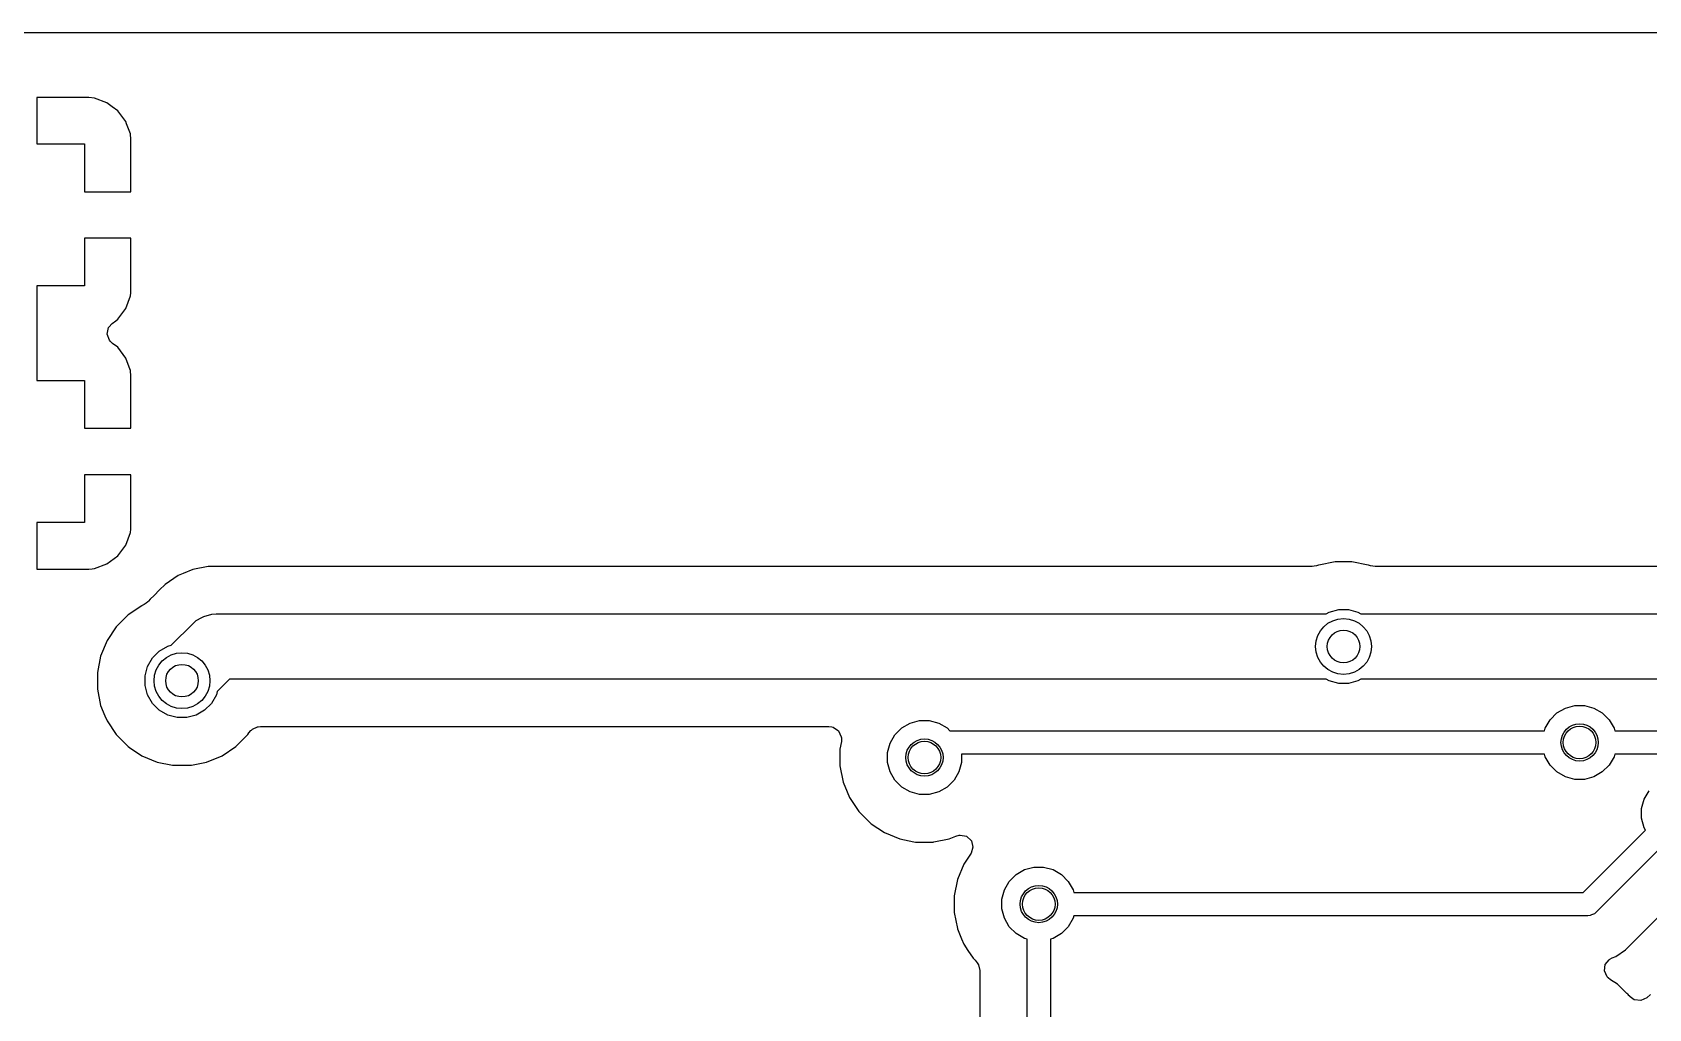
# Model space of a CAD drawing. Header units: inches. Extents: x -2.18 to 1.8, y 0.44 to 2.81.
# Drawn here: x -0.296 to 0.388, y 2.402 to 2.815 of the extents above; entities that cross this region are included whole.
import ezdxf

# ---------------------------------------------------------------- set-up
doc = ezdxf.new("R2010")
doc.units = ezdxf.units.IN
doc.header["$MEASUREMENT"] = 0
doc.layers.add('BLACK', color=250, linetype='CONTINUOUS')

msp = doc.modelspace()

# ---------------------------------------------------------------- linework, layer by layer
at = {"layer": 'BLACK', "linetype": 'CONTINUOUS'}
for p, q in [((-2.17418, 2.81459), (1.794, 2.81459)), ((-0.2717, 2.78709), (-0.29374, 2.78709)), ((-0.29374, 2.78709), (-0.29374, 2.7674)), ((-0.26936, 2.78683), (-0.2717, 2.78709)), ((-0.2717, 2.78709), (-0.2717, 2.78709)), ((-0.26405, 2.78486), (-0.26936, 2.78683)), ((-0.26936, 2.78683), (-0.26936, 2.78683)), ((-0.2618, 2.78317), (-0.26405, 2.78486)), ((-0.26405, 2.78486), (-0.26405, 2.78486)), ((-0.26405, 2.78486), (-0.26405, 2.78486)), ((-0.25952, 2.78146), (-0.2618, 2.78317)), ((-0.25909, 2.7809), (-0.25952, 2.78146)), ((-0.25952, 2.78146), (-0.25952, 2.78146)), ((-0.25613, 2.77693), (-0.25909, 2.7809)), ((-0.25576, 2.77595), (-0.25613, 2.77693)), ((-0.25613, 2.77693), (-0.25613, 2.77693)), ((-0.25415, 2.77163), (-0.25576, 2.77595)), ((-0.2539, 2.76929), (-0.25415, 2.77163)), ((-0.25415, 2.77163), (-0.25415, 2.77163)), ((-0.2539, 2.76928), (-0.2539, 2.76929)), ((-0.2539, 2.74724), (-0.2539, 2.76928)), ((-0.29374, 2.7674), (-0.27358, 2.7674)), ((-0.27358, 2.7674), (-0.27358, 2.74724)), ((-0.27358, 2.74724), (-0.2539, 2.74724)), ((-0.2539, 2.72756), (-0.27358, 2.72756)), ((-0.27358, 2.72756), (-0.27358, 2.7074)), ((-0.2539, 2.70552), (-0.2539, 2.72756)), ((-0.27358, 2.7074), (-0.29374, 2.7074)), ((-0.29374, 2.7074), (-0.29374, 2.6674)), ((-0.25613, 2.69787), (-0.25415, 2.70317)), ((-0.25415, 2.70317), (-0.254, 2.70453)), ((-0.25415, 2.70317), (-0.25415, 2.70317)), ((-0.254, 2.70453), (-0.2539, 2.70552)), ((-0.2539, 2.70552), (-0.2539, 2.70552)), ((-0.26035, 2.69271), (-0.25952, 2.69334)), ((-0.25952, 2.69334), (-0.25613, 2.69787)), ((-0.25952, 2.69334), (-0.25952, 2.69334)), ((-0.25952, 2.69334), (-0.25952, 2.69334)), ((-0.25613, 2.69787), (-0.25613, 2.69787)), ((-0.26394, 2.68707), (-0.26336, 2.68976)), ((-0.26298, 2.68449), (-0.26394, 2.68707)), ((-0.26336, 2.68976), (-0.26321, 2.69003)), ((-0.26321, 2.69003), (-0.26185, 2.69159)), ((-0.26185, 2.69159), (-0.26035, 2.69271)), ((-0.26265, 2.68406), (-0.26298, 2.68449)), ((-0.26167, 2.68307), (-0.26265, 2.68406)), ((-0.25952, 2.68146), (-0.26167, 2.68307)), ((-0.25613, 2.67693), (-0.25952, 2.68146)), ((-0.25469, 2.67309), (-0.25613, 2.67693)), ((-0.25613, 2.67693), (-0.25613, 2.67693)), ((-0.25415, 2.67163), (-0.25469, 2.67309)), ((-0.29374, 2.6674), (-0.27358, 2.6674)), ((-0.27358, 2.6674), (-0.27358, 2.64724)), ((-0.2539, 2.66929), (-0.25415, 2.67163)), ((-0.25415, 2.67163), (-0.25415, 2.67163)), ((-0.2539, 2.66928), (-0.2539, 2.66929)), ((-0.2539, 2.64724), (-0.2539, 2.66928)), ((-0.27358, 2.64724), (-0.2539, 2.64724)), ((-0.2539, 2.62756), (-0.27358, 2.62756)), ((-0.27358, 2.62756), (-0.27358, 2.6074)), ((-0.2539, 2.60552), (-0.2539, 2.62756)), ((-0.27358, 2.6074), (-0.29374, 2.6074)), ((-0.29374, 2.6074), (-0.29374, 2.58772)), ((-0.25415, 2.60317), (-0.254, 2.60453)), ((-0.254, 2.60453), (-0.2539, 2.60552)), ((-0.2539, 2.60552), (-0.2539, 2.60552)), ((-0.25952, 2.59334), (-0.25613, 2.59787)), ((-0.25613, 2.59787), (-0.25415, 2.60317)), ((-0.25613, 2.59787), (-0.25613, 2.59787)), ((-0.25415, 2.60317), (-0.25415, 2.60317)), ((-0.26405, 2.58995), (-0.25952, 2.59334)), ((-0.25952, 2.59334), (-0.25952, 2.59334)), ((0.25535, 2.59077), (0.24845, 2.58939)), ((0.25536, 2.59077), (0.25535, 2.59077)), ((0.25535, 2.59077), (0.25535, 2.59077)), ((0.2624, 2.59077), (0.25536, 2.59077)), ((0.26931, 2.58939), (0.2624, 2.59077)), ((0.2624, 2.59077), (0.2624, 2.59077)), ((0.2624, 2.59077), (0.2624, 2.59077)), ((-0.29374, 2.58772), (-0.2717, 2.58772)), ((-0.2717, 2.58772), (-0.27029, 2.58787)), ((-0.2717, 2.58772), (-0.2717, 2.58772)), ((-0.2717, 2.58772), (-0.2717, 2.58772)), ((-0.27029, 2.58787), (-0.26936, 2.58797)), ((-0.26936, 2.58797), (-0.26405, 2.58995)), ((-0.26936, 2.58797), (-0.26936, 2.58797)), ((-0.26405, 2.58995), (-0.26405, 2.58995)), ((-0.23388, 2.58495), (-0.23942, 2.58125)), ((-0.23176, 2.58583), (-0.23388, 2.58495)), ((-0.23388, 2.58495), (-0.23388, 2.58495)), ((-0.22773, 2.5875), (-0.23176, 2.58583)), ((-0.23176, 2.58583), (-0.23176, 2.58583)), ((-0.2212, 2.5888), (-0.22773, 2.5875)), ((-0.22773, 2.5875), (-0.22773, 2.5875)), ((0.24556, 2.5888), (-0.2212, 2.5888)), ((0.24651, 2.58889), (0.24556, 2.5888)), ((0.24744, 2.58908), (0.24651, 2.58889)), ((0.24835, 2.58935), (0.24744, 2.58908)), ((0.24844, 2.58939), (0.24835, 2.58935)), ((0.24845, 2.58939), (0.24844, 2.58939)), ((0.24844, 2.58939), (0.24844, 2.58939)), ((0.24844, 2.58939), (0.24844, 2.58939)), ((0.24844, 2.58939), (0.24844, 2.58939)), ((0.24845, 2.58939), (0.24845, 2.58939)), ((0.24845, 2.58939), (0.24845, 2.58939)), ((0.2694, 2.58935), (0.26931, 2.58939)), ((0.26931, 2.58939), (0.26931, 2.58939)), ((0.26931, 2.58939), (0.26931, 2.58939)), ((0.26931, 2.58939), (0.26931, 2.58939)), ((0.27032, 2.58908), (0.2694, 2.58935)), ((0.27124, 2.58889), (0.27032, 2.58908)), ((0.2722, 2.5888), (0.27124, 2.58889)), ((0.93112, 2.5888), (0.2722, 2.5888)), ((-0.24177, 2.5789), (-0.24413, 2.57655)), ((-0.23942, 2.58125), (-0.24177, 2.5789)), ((-0.24177, 2.5789), (-0.24177, 2.5789)), ((-0.23942, 2.58125), (-0.23942, 2.58125)), ((-0.24927, 2.57225), (-0.25512, 2.56833)), ((-0.24926, 2.57225), (-0.24927, 2.57225)), ((-0.24927, 2.57225), (-0.24927, 2.57225)), ((-0.24927, 2.57225), (-0.24927, 2.57225)), ((-0.24927, 2.57225), (-0.24927, 2.57225)), ((-0.24917, 2.57229), (-0.24926, 2.57225)), ((-0.24833, 2.57274), (-0.24917, 2.57229)), ((-0.24754, 2.57326), (-0.24833, 2.57274)), ((-0.2468, 2.57387), (-0.24754, 2.57326)), ((-0.24646, 2.57421), (-0.2468, 2.57387)), ((-0.24573, 2.57494), (-0.24646, 2.57421)), ((-0.24413, 2.57655), (-0.24573, 2.57494)), ((-0.24413, 2.57655), (-0.24413, 2.57655)), ((-0.24413, 2.57655), (-0.24413, 2.57655)), ((0.25285, 2.56955), (0.25682, 2.57061)), ((0.25682, 2.57061), (0.26093, 2.57061)), ((0.26093, 2.57061), (0.2649, 2.56955)), ((-0.26011, 2.56335), (-0.26402, 2.55749)), ((-0.25512, 2.56833), (-0.26011, 2.56335)), ((-0.25512, 2.56833), (-0.25512, 2.56833)), ((-0.23686, 2.5555), (-0.22762, 2.56474)), ((-0.22762, 2.56474), (-0.22626, 2.56593)), ((-0.22626, 2.56593), (-0.22398, 2.56725)), ((-0.22626, 2.56593), (-0.22626, 2.56593)), ((-0.22398, 2.56725), (-0.22315, 2.56773)), ((-0.22315, 2.56773), (-0.21967, 2.56866)), ((-0.21967, 2.56866), (-0.21787, 2.56878)), ((-0.21787, 2.56878), (0.25152, 2.56878)), ((0.25152, 2.56878), (0.25285, 2.56955)), ((0.2649, 2.56955), (0.26624, 2.56878)), ((0.26624, 2.56878), (0.9278, 2.56878)), ((-0.26402, 2.55749), (-0.26672, 2.55098)), ((-0.26402, 2.55749), (-0.26402, 2.55749)), ((-0.26402, 2.55749), (-0.26402, 2.55749)), ((-0.26672, 2.55098), (-0.26809, 2.54407)), ((-0.26672, 2.55098), (-0.26672, 2.55098)), ((-0.24687, 2.54658), (-0.24482, 2.55014)), ((-0.24482, 2.55014), (-0.24191, 2.55304)), ((-0.24191, 2.55304), (-0.23835, 2.5551)), ((-0.23835, 2.5551), (-0.23686, 2.5555)), ((-0.26809, 2.54407), (-0.26809, 2.54407)), ((-0.26809, 2.54407), (-0.26809, 2.53703)), ((-0.24794, 2.54261), (-0.24687, 2.54658)), ((-0.26809, 2.53703), (-0.26809, 2.53703)), ((-0.26809, 2.53703), (-0.26809, 2.53703)), ((-0.26809, 2.53703), (-0.26672, 2.53012)), ((-0.24794, 2.5385), (-0.24794, 2.54261)), ((-0.24687, 2.53452), (-0.24794, 2.5385)), ((-0.21738, 2.53601), (-0.21777, 2.53452)), ((-0.21217, 2.54122), (-0.21738, 2.53601)), ((0.25152, 2.54122), (-0.21217, 2.54122)), ((0.25285, 2.54045), (0.25152, 2.54122)), ((0.25682, 2.53939), (0.25285, 2.54045)), ((0.26093, 2.53939), (0.25682, 2.53939)), ((0.2649, 2.54045), (0.26093, 2.53939)), ((0.26624, 2.54122), (0.2649, 2.54045)), ((0.92209, 2.54122), (0.26624, 2.54122)), ((-0.26672, 2.53012), (-0.26672, 2.53012)), ((-0.26672, 2.53012), (-0.26672, 2.53012)), ((-0.26672, 2.53012), (-0.26491, 2.52575)), ((-0.24482, 2.53096), (-0.24687, 2.53452)), ((-0.24191, 2.52806), (-0.24482, 2.53096)), ((-0.21983, 2.53096), (-0.22274, 2.52806)), ((-0.21777, 2.53452), (-0.21983, 2.53096)), ((0.35268, 2.529), (0.35665, 2.53007)), ((0.35665, 2.53007), (0.36076, 2.53007)), ((0.36076, 2.53007), (0.36473, 2.529)), ((-0.26491, 2.52575), (-0.26402, 2.52361)), ((-0.26402, 2.52361), (-0.26402, 2.52361)), ((-0.26402, 2.52361), (-0.26402, 2.52361)), ((-0.26402, 2.52361), (-0.26011, 2.51775)), ((-0.23835, 2.526), (-0.24191, 2.52806)), ((-0.23438, 2.52494), (-0.23835, 2.526)), ((-0.23027, 2.52494), (-0.23438, 2.52494)), ((-0.2263, 2.526), (-0.23027, 2.52494)), ((-0.22274, 2.52806), (-0.2263, 2.526)), ((0.07207, 2.52056), (0.07563, 2.52262)), ((0.07563, 2.52262), (0.0796, 2.52368)), ((0.0796, 2.52368), (0.08371, 2.52368)), ((0.08371, 2.52368), (0.08768, 2.52262)), ((0.08768, 2.52262), (0.09124, 2.52056)), ((0.34415, 2.52048), (0.34621, 2.52404)), ((0.34621, 2.52404), (0.34912, 2.52695)), ((0.34912, 2.52695), (0.35268, 2.529)), ((0.36473, 2.529), (0.36829, 2.52695)), ((0.36829, 2.52695), (0.3712, 2.52404)), ((0.3712, 2.52404), (0.37325, 2.52048)), ((-0.26011, 2.51775), (-0.25512, 2.51277)), ((-0.20952, 2.51277), (-0.20454, 2.51775)), ((-0.20454, 2.51775), (-0.20407, 2.51845)), ((-0.20407, 2.51845), (-0.20315, 2.51948)), ((-0.20315, 2.51948), (-0.20297, 2.51963)), ((-0.20297, 2.51963), (-0.20251, 2.52001)), ((-0.20251, 2.52001), (-0.20038, 2.52104)), ((-0.20038, 2.52104), (-0.20012, 2.5211)), ((-0.20012, 2.5211), (-0.19912, 2.5212)), ((-0.19912, 2.5212), (0.04115, 2.5212)), ((0.04115, 2.5212), (0.04252, 2.521)), ((0.04252, 2.521), (0.04305, 2.52085)), ((0.04305, 2.52085), (0.04536, 2.51936)), ((0.04536, 2.51936), (0.0465, 2.51686)), ((0.0465, 2.51686), (0.0465, 2.51686)), ((0.0465, 2.51686), (0.04656, 2.51643)), ((0.04656, 2.51643), (0.04652, 2.51478)), ((0.0671, 2.5141), (0.06916, 2.51766)), ((0.06916, 2.51766), (0.07207, 2.52056)), ((0.09124, 2.52056), (0.09243, 2.51937)), ((0.09243, 2.51937), (0.34386, 2.51937)), ((0.34386, 2.51937), (0.34415, 2.52048)), ((0.37325, 2.52048), (0.37355, 2.51937)), ((0.37355, 2.51937), (0.52015, 2.51937)), ((-0.25512, 2.51277), (-0.25512, 2.51277)), ((-0.25512, 2.51277), (-0.25512, 2.51277)), ((-0.25512, 2.51277), (-0.25453, 2.51237)), ((-0.25453, 2.51237), (-0.24927, 2.50885)), ((-0.24927, 2.50885), (-0.24927, 2.50885)), ((-0.24927, 2.50885), (-0.24927, 2.50885)), ((-0.24927, 2.50885), (-0.24276, 2.50616)), ((-0.22189, 2.50616), (-0.21538, 2.50885)), ((-0.21538, 2.50885), (-0.20952, 2.51277)), ((0.04652, 2.51478), (0.04589, 2.51159)), ((0.04589, 2.51159), (0.04589, 2.51159)), ((0.04589, 2.51159), (0.04589, 2.50455)), ((0.06604, 2.51013), (0.0671, 2.5141)), ((0.06604, 2.50602), (0.06604, 2.51013)), ((0.34386, 2.50953), (0.09727, 2.50953)), ((0.09727, 2.50953), (0.09727, 2.50602)), ((0.34415, 2.50843), (0.34386, 2.50953)), ((0.37355, 2.50953), (0.37325, 2.50843)), ((0.51812, 2.50953), (0.37355, 2.50953)), ((-0.24276, 2.50616), (-0.23632, 2.50488)), ((-0.23632, 2.50488), (-0.23596, 2.50481)), ((-0.23596, 2.50481), (-0.23587, 2.50479)), ((-0.23587, 2.50479), (-0.23585, 2.50478)), ((-0.23585, 2.50478), (-0.2288, 2.50478)), ((-0.2288, 2.50478), (-0.22864, 2.50478)), ((-0.22864, 2.50478), (-0.22833, 2.50488)), ((-0.22833, 2.50488), (-0.22189, 2.50616)), ((0.04589, 2.50455), (0.04589, 2.50455)), ((0.04589, 2.50455), (0.04589, 2.50455)), ((0.04589, 2.50455), (0.04726, 2.49764)), ((0.0671, 2.50204), (0.06604, 2.50602)), ((0.06916, 2.49848), (0.0671, 2.50204)), ((0.0962, 2.50204), (0.09415, 2.49848)), ((0.09727, 2.50602), (0.0962, 2.50204)), ((0.34621, 2.50486), (0.34415, 2.50843)), ((0.34912, 2.50196), (0.34621, 2.50486)), ((0.35268, 2.4999), (0.34912, 2.50196)), ((0.36829, 2.50196), (0.36473, 2.4999)), ((0.3712, 2.50486), (0.36829, 2.50196)), ((0.37325, 2.50843), (0.3712, 2.50486)), ((0.04726, 2.49764), (0.04726, 2.49764)), ((0.04726, 2.49764), (0.04726, 2.49764)), ((0.04726, 2.49764), (0.04893, 2.4936)), ((0.07207, 2.49558), (0.06916, 2.49848)), ((0.07563, 2.49352), (0.07207, 2.49558)), ((0.09124, 2.49558), (0.08768, 2.49352)), ((0.09415, 2.49848), (0.09124, 2.49558)), ((0.35665, 2.49884), (0.35268, 2.4999)), ((0.36076, 2.49884), (0.35665, 2.49884)), ((0.36473, 2.4999), (0.36076, 2.49884)), ((0.04893, 2.4936), (0.04996, 2.49113)), ((0.04996, 2.49113), (0.04996, 2.49113)), ((0.04996, 2.49113), (0.04996, 2.49113)), ((0.04996, 2.49113), (0.05387, 2.48527)), ((0.0796, 2.49246), (0.07563, 2.49352)), ((0.08371, 2.49246), (0.0796, 2.49246)), ((0.08768, 2.49352), (0.08371, 2.49246)), ((0.38494, 2.4865), (0.386, 2.49048)), ((0.386, 2.49048), (0.38806, 2.49404)), ((0.05387, 2.48527), (0.05885, 2.48029)), ((0.38494, 2.48239), (0.38494, 2.4865)), ((0.386, 2.47842), (0.38494, 2.48239)), ((0.05885, 2.48029), (0.05885, 2.48029)), ((0.05885, 2.48029), (0.05885, 2.48029)), ((0.05885, 2.48029), (0.05914, 2.4801)), ((0.05914, 2.4801), (0.06471, 2.47637)), ((0.06471, 2.47637), (0.06471, 2.47637)), ((0.06471, 2.47637), (0.06471, 2.47637)), ((0.06471, 2.47637), (0.07122, 2.47368)), ((0.09209, 2.47368), (0.09497, 2.47487)), ((0.09497, 2.47487), (0.09632, 2.47522)), ((0.09632, 2.47522), (0.09659, 2.47525)), ((0.09659, 2.47525), (0.09676, 2.47526)), ((0.09676, 2.47526), (0.09947, 2.47478)), ((0.09947, 2.47478), (0.10148, 2.4729)), ((0.36019, 2.45104), (0.38657, 2.47743)), ((0.38657, 2.47743), (0.386, 2.47842)), ((0.07122, 2.47368), (0.07718, 2.47249)), ((0.07718, 2.47249), (0.07792, 2.47235)), ((0.07792, 2.47235), (0.07801, 2.47233)), ((0.07801, 2.47233), (0.0781, 2.47231)), ((0.0781, 2.47231), (0.07813, 2.4723)), ((0.07813, 2.4723), (0.08518, 2.4723)), ((0.08518, 2.4723), (0.08534, 2.4723)), ((0.08534, 2.4723), (0.08565, 2.4724)), ((0.08565, 2.4724), (0.09209, 2.47368)), ((0.09209, 2.47368), (0.09209, 2.47368)), ((0.09209, 2.47368), (0.09209, 2.47368)), ((0.10134, 2.46761), (0.0983, 2.46306)), ((0.10216, 2.47014), (0.10134, 2.46761)), ((0.10148, 2.4729), (0.10216, 2.47024)), ((0.10216, 2.47024), (0.10216, 2.47014)), ((0.39353, 2.47047), (0.3657, 2.44264)), ((0.0983, 2.46306), (0.09561, 2.45656)), ((0.12041, 2.45862), (0.12397, 2.46067)), ((0.12397, 2.46067), (0.12794, 2.46174)), ((0.12794, 2.46174), (0.13206, 2.46174)), ((0.13206, 2.46174), (0.13603, 2.46067)), ((0.13603, 2.46067), (0.13959, 2.45862)), ((0.09561, 2.45655), (0.09423, 2.44965)), ((0.09561, 2.45656), (0.09561, 2.45655)), ((0.11545, 2.45215), (0.11751, 2.45571)), ((0.11751, 2.45571), (0.12041, 2.45862)), ((0.13959, 2.45862), (0.14249, 2.45571)), ((0.14249, 2.45571), (0.14455, 2.45215)), ((0.09423, 2.44965), (0.09423, 2.44965)), ((0.09423, 2.44965), (0.09423, 2.4426)), ((0.11439, 2.44818), (0.11545, 2.45215)), ((0.11439, 2.44407), (0.11439, 2.44818)), ((0.14455, 2.45215), (0.14485, 2.45104)), ((0.14485, 2.45104), (0.36019, 2.45104)), ((0.09423, 2.4426), (0.09423, 2.4426)), ((0.09423, 2.4426), (0.09423, 2.4426)), ((0.09423, 2.4426), (0.09558, 2.43581)), ((0.11545, 2.4401), (0.11439, 2.44407)), ((0.14485, 2.4412), (0.14455, 2.4401)), ((0.36222, 2.4412), (0.14485, 2.4412)), ((0.36318, 2.4413), (0.36222, 2.4412)), ((0.36371, 2.44151), (0.36318, 2.4413)), ((0.36318, 2.4413), (0.36318, 2.4413)), ((0.36496, 2.44203), (0.36371, 2.44151)), ((0.3657, 2.44264), (0.36496, 2.44203)), ((0.36496, 2.44203), (0.36496, 2.44203)), ((0.37812, 2.42675), (0.39813, 2.44676)), ((0.09558, 2.43581), (0.09561, 2.43569)), ((0.09561, 2.43569), (0.09561, 2.43569)), ((0.09561, 2.43569), (0.09736, 2.43145)), ((0.11751, 2.43654), (0.11545, 2.4401)), ((0.12041, 2.43363), (0.11751, 2.43654)), ((0.12397, 2.43157), (0.12041, 2.43363)), ((0.13959, 2.43363), (0.13603, 2.43157)), ((0.14249, 2.43654), (0.13959, 2.43363)), ((0.14455, 2.4401), (0.14249, 2.43654)), ((0.09736, 2.43145), (0.0983, 2.42918)), ((0.0983, 2.42918), (0.0983, 2.42918)), ((0.0983, 2.42918), (0.0983, 2.42918)), ((0.0983, 2.42918), (0.10005, 2.42656)), ((0.10005, 2.42656), (0.10222, 2.42332)), ((0.12508, 2.43128), (0.12397, 2.43157)), ((0.12508, 2.19833), (0.12508, 2.43128)), ((0.13603, 2.43157), (0.13492, 2.43128)), ((0.13492, 2.43128), (0.13492, 2.20091)), ((0.37404, 2.42402), (0.37812, 2.42675)), ((0.10222, 2.42332), (0.10222, 2.42332)), ((0.10222, 2.42332), (0.10222, 2.42332)), ((0.10222, 2.42332), (0.10222, 2.42332)), ((0.10222, 2.42332), (0.10313, 2.42241)), ((0.10313, 2.42241), (0.10397, 2.42129)), ((0.10397, 2.42129), (0.10446, 2.42038)), ((0.10446, 2.42038), (0.10506, 2.41805)), ((0.36923, 2.41786), (0.36957, 2.42059)), ((0.36957, 2.42059), (0.37116, 2.42258)), ((0.37116, 2.42258), (0.37145, 2.42279)), ((0.37145, 2.42279), (0.37247, 2.42337)), ((0.37247, 2.42337), (0.37404, 2.42402)), ((0.10506, 2.41805), (0.10506, 2.38803)), ((0.37042, 2.41538), (0.36923, 2.41786)), ((0.37076, 2.415), (0.37042, 2.41538)), ((0.37183, 2.41411), (0.37076, 2.415)), ((0.37479, 2.41228), (0.37183, 2.41411)), ((0.37733, 2.40974), (0.37479, 2.41228)), ((0.37479, 2.41228), (0.37479, 2.41228)), ((0.37479, 2.41228), (0.37479, 2.41228)), ((0.37479, 2.41228), (0.37479, 2.41228)), ((0.3787, 2.40837), (0.37733, 2.40974)), ((0.37915, 2.40798), (0.3787, 2.40837)), ((0.37919, 2.40796), (0.37915, 2.40798)), ((0.37956, 2.40753), (0.37919, 2.40796)), ((0.3797, 2.40738), (0.37956, 2.40753)), ((0.37973, 2.40735), (0.3797, 2.40738)), ((0.37987, 2.40718), (0.37973, 2.40735)), ((0.37991, 2.40713), (0.37987, 2.40718)), ((0.37996, 2.40706), (0.37991, 2.40713)), ((0.38004, 2.40697), (0.37996, 2.40706)), ((0.38178, 2.4057), (0.38004, 2.40697)), ((0.38712, 2.40649), (0.38464, 2.4053)), ((0.38864, 2.40785), (0.38712, 2.40649)), ((0.38191, 2.40564), (0.38178, 2.4057)), ((0.38464, 2.4053), (0.38191, 2.40564))]:
    msp.add_line(p, q, dxfattribs=at)
at = {"layer": 'BLACK'}
for centre, radius in [((0.25888, 2.555), 0.01181), ((-0.23232, 2.54055), 0.01181), ((0.3587, 2.51445), 0.00787), ((0.08165, 2.50807), 0.00787), ((0.13, 2.44612), 0.00787)]:
    msp.add_circle(centre, radius, dxfattribs=at)
at = {"layer": 'WHITE'}
for centre in [(0.25888, 2.555), (-0.23232, 2.54055), (0.3587, 2.51445), (0.08165, 2.50807), (0.13, 2.44612)]:
    msp.add_circle(centre, 0.00689, dxfattribs=at)

doc.saveas('drawing.dxf')
